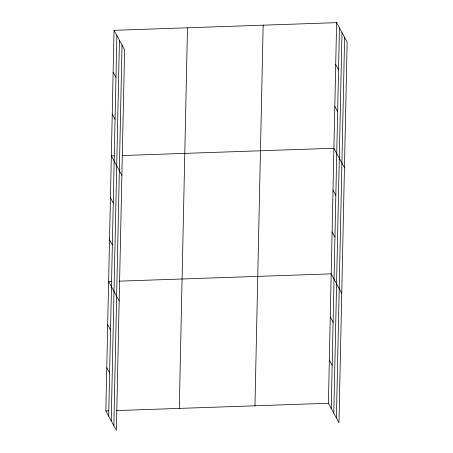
<?xml version="1.0" encoding="UTF-8"?>
<svg xmlns="http://www.w3.org/2000/svg" width="453" height="453" viewBox="0 0 453 453"><rect width="100%" height="100%" fill="white"/><g stroke="black" fill="none" stroke-linecap="round" stroke-linejoin="round"><path stroke-width="0.68" d="M114.043 30.323L124.586 49.739L116.387 430.35L105.843 410.928L114.043 30.323L336.613 22.65L347.157 42.072L338.957 422.677L328.414 403.261L336.613 22.65M108.68 416.154L116.874 35.544M111.223 420.837L119.422 40.232M113.845 425.667L122.038 45.057M179.292 408.396L187.491 27.792M254.965 405.792L263.165 25.181M331.251 408.481L339.45 27.876M333.793 413.17L341.992 32.559M336.415 417.994L344.614 37.384M114.162 155.826L111.336 155.923L121.88 175.339M121.931 155.555L333.906 148.25L344.45 167.672M111.455 281.426L108.629 281.523L119.173 300.945M119.224 281.16L331.205 273.85L341.749 293.272M105.843 410.928L108.669 410.831M116.438 410.565L328.414 403.261M335.713 64.519L338.55 69.739M334.812 106.381L337.649 111.608M333.006 190.118L335.843 195.345M332.106 231.987L334.943 237.208M330.277 316.987L333.108 322.213M329.342 360.124L332.179 365.35M113.137 72.186L115.974 77.412M112.236 114.054L115.073 119.281M110.436 197.791L113.267 203.012M109.53 239.654L112.367 244.88M107.701 324.659L110.538 329.88M106.772 367.796L109.609 373.017"/></g></svg>
